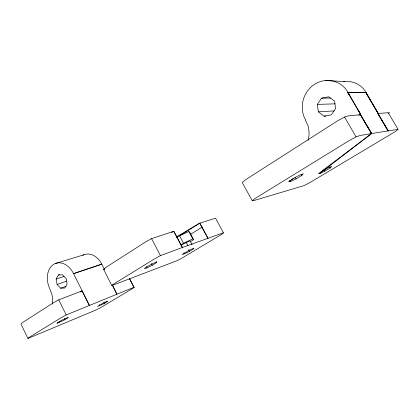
<?xml version="1.0" encoding="UTF-8"?>
<svg xmlns="http://www.w3.org/2000/svg" width="419" height="419" viewBox="0 0 419 419"><rect width="100%" height="100%" fill="white"/><g stroke="black" fill="none" stroke-linecap="round" stroke-linejoin="round"><path stroke-width="0.63" d="M322.489 170.894L328.423 167.668L331.843 166.364L330.203 167.946L324.819 171.172L319.692 173.66L318.618 173.56L371.459 133.666L360.492 114.9L360.618 114.324L347.969 92.253L347.744 92.4L366.112 92.468L378.148 113.324L377.833 113.518L388.219 112.69L398.05 129.33L395.714 131.315L308.782 183.255L303.864 185.654L254.05 200.512L252.201 200.67L242.219 182.464L245.796 179.599L337.337 120.986L344.538 117.011L348.54 115.848L360.822 114.686L347.644 92.468L365.808 92.667L365.038 90.808A24.328 23.097 -66.9 0 0 343.543 81.715M58.372 275.026L62.51 274.785L66.134 278.515L67.087 284.014L64.814 288.021L60.676 288.199L57.099 284.48L56.146 279.044L58.372 275.026L59.618 274.618M223.411 232.781L222.877 233.613L181.128 258.596L176.425 260.927L111.831 285.575L103.634 269.386L105.646 267.589L145.807 241.784L151.584 238.61L173.801 231.298L182.469 247.43L223.411 232.781L215.565 218.179L199.748 223.149L176.341 237.023M317.303 104.404L321.567 98.166L328.711 96.773L334.556 101.115L335.598 108.657L331.225 114.895L324.081 116.178L318.346 111.831L317.303 104.404L335.174 103.839M301.842 175.393L303.351 173.728L299.355 175.226L292.844 178.777L288.843 181.647L290.32 181.678L296.071 178.908L301.842 175.393L301.209 174.273M27.916 338.463L29.162 337.358L61.211 317.654L66.202 314.941L133.923 287.277L134.117 287.612L100.22 307.865L95.815 310.065L27.916 338.463L20.95 324.013L22.144 322.808L53.784 302.549L58.754 299.826L82.061 290.922L89.289 305.399M111.831 285.575L113.916 283.893L154.637 258.79L160.446 255.627L182.469 247.43M319.482 173.639L371.648 133.551L388.272 130.843L365.808 92.667M252.201 200.67L255.883 197.962L348.812 140.831L356.056 136.866L359.989 135.536L371.648 133.551L360.68 114.78L359.827 114.743M288.843 181.647L293.918 178.19M52.317 304.063A18.546 13.083 71.5 0 0 51.657 293.525L49.342 287.78A19.096 13.89 71.9 0 1 53.381 264.515A19.096 13.89 71.9 0 1 72.801 272.219L73.43 273.691L101.822 264.153L104.451 269.344M73.43 273.691L101.822 264.153M172.717 231.985L173.801 231.298L182.59 247.996M80.422 291.959L82.061 290.922M176.881 237.468L199.748 223.149L207.986 238.28L199.748 223.149M190.331 234.462L202.435 226.967M180.788 244.895L183.501 243.224L192.761 238.914L193.698 239.663L190.483 241.627M152.333 265.243L156.654 262.603L156.633 261.959L152.186 263.839L146.676 266.84L144.346 268.642L146.886 267.919L152.333 265.243L151.448 263.541M64.861 319.77L68.297 317.675L67.553 317.56L63.117 319.54L58.351 322.127L56.905 323.337L64.861 319.77L64.322 318.676M381.143 119.143L388.094 130.953L378.174 114.078M189.498 251.342L193.636 248.86L193.929 248.153L190.079 249.792L182.569 254.317L184.601 253.762L189.498 251.342L188.613 249.666M104.41 303.387L107.751 301.381L107.364 301.151L103.472 302.895L97.418 306.535L104.41 303.387L103.854 302.298M181.092 245.146L190.032 240.789L192.127 244.754M358.701 115.335L360.618 114.324L357.658 109.605M171.523 232.451L173.801 231.298M388.109 113.292L389.633 112.58M193.698 239.663L189.854 232.404L188.854 231.534L179.578 235.782L183.501 243.224M60.676 288.199L66.123 286.277M57.099 284.48L66.825 281.133M56.146 279.044L64.065 276.399M55.25 263.53L84.036 254.752M103.634 269.386L104.792 269.092M388.094 130.953L398.05 129.33M324.081 116.178L326.019 116.037M318.346 111.831L334.226 110.92M321.567 98.166L330.706 98.072M366.112 92.468L347.969 92.253L349.179 95.092M325.364 80.537L344.811 81.558M360.492 114.9L371.648 133.551M365.897 92.604L378.148 113.324M378.168 114.078L380.483 118.017M344.538 117.011L356.056 136.866M329.585 166.862L330.203 167.946M324.206 170.093L324.819 171.172M295.133 177.237L296.071 178.908M289.697 180.558L290.32 181.678M188.854 231.534L192.761 238.914M186.167 242.381L187.969 245.801M184.009 252.636L184.601 253.762M151.584 238.61L160.446 255.627M156.062 261.461L156.654 262.603M146.299 266.777L146.886 267.919M129.754 279.08L134.117 287.612M129.534 278.682L133.923 287.277M112.334 284.904L116.901 294.19L112.287 285.072M99.282 304.576L99.832 305.671M73.555 273.607L89.388 305.336M58.754 299.826L66.202 314.941M59.283 321.179L59.823 322.274M348.346 93.667L346.822 90.467A26.036 24.506 -73.9 0 0 314.24 84.538A26.036 24.506 -73.9 0 0 304.723 118.394L305.87 120.075L305.456 120.347L308.049 125.894A24.747 22.888 -89.5 0 1 308.065 140.444M101.697 264.237L101.099 262.839A18.101 13.607 71.8 0 0 82.878 255.297M360.481 114.397L360.534 114.701"/></g></svg>
